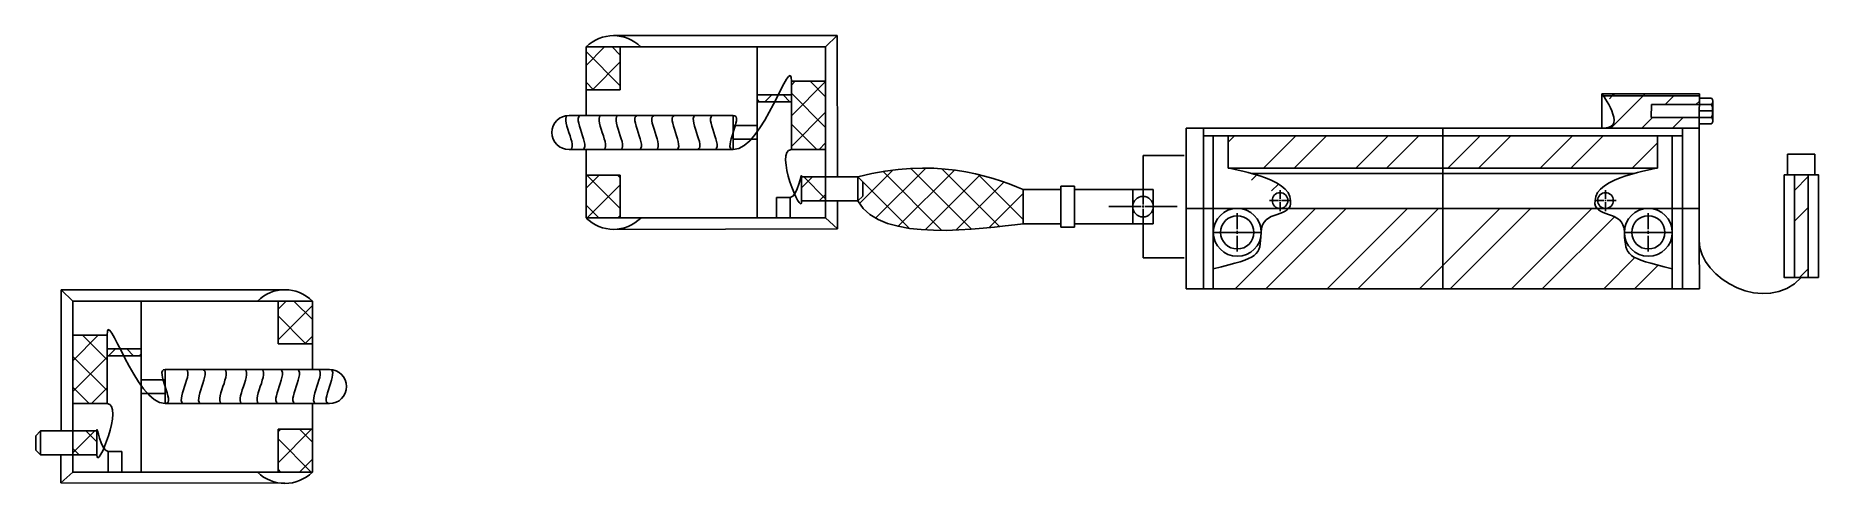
# Model space of a CAD drawing. Header units: millimetres. Extents: x 0 to 1973, y 0 to 1695.
# Drawn here: x 1712 to 1972.5, y 1629.8 to 1695.3 of the extents above; entities outside this region: 2.
import ezdxf

# ---------------------------------------------------------------- set-up
doc = ezdxf.new("R2010")
doc.units = ezdxf.units.MM
doc.linetypes.add('CENTER2', pattern=[28.575, 19.05, -3.175, 3.175, -3.175])

# ---------------------------------------------------------------- blocks, each defined once
blk = doc.blocks.new('*U1')
at = {"color": 0, "linetype": 'CENTER2', "transparency": 16777216}
for p, q in [((0, 0.49), (0, 2.81)), ((-2.81, 0), (-0.49, 0)), ((0.49, 0), (2.81, 0)), ((0, -2.81), (0, -0.49))]:
    blk.add_line(p, q, dxfattribs=at)
at = {"color": 0, "linetype": 'Continuous', "transparency": 16777216}
for p, q in [((-0.24, 0), (0.24, 0)), ((0, -0.24), (0, 0.24))]:
    blk.add_line(p, q, dxfattribs=at)
blk = doc.blocks.new('*U2')
at = {"color": 0, "linetype": 'CENTER2', "transparency": 16777216}
for p, q in [((-1.53, 0), (-0.23, 0)), ((0, 0.23), (0, 1.53)), ((0.23, 0), (1.53, 0)), ((0, -1.53), (0, -0.23))]:
    blk.add_line(p, q, dxfattribs=at)
at = {"color": 0, "linetype": 'Continuous', "transparency": 16777216}
for p, q in [((-0.11, 0), (0.11, 0)), ((0, -0.11), (0, 0.11))]:
    blk.add_line(p, q, dxfattribs=at)
blk = doc.blocks.new('*U3')
at = {"color": 0, "linetype": 'CENTER2', "transparency": 16777216}
for p, q in [((0, 0.49), (0, 2.81)), ((-2.81, 0), (-0.49, 0)), ((0.49, 0), (2.81, 0)), ((0, -2.81), (0, -0.49))]:
    blk.add_line(p, q, dxfattribs=at)
at = {"color": 0, "linetype": 'Continuous', "transparency": 16777216}
for p, q in [((-0.24, 0), (0.24, 0)), ((0, -0.24), (0, 0.24))]:
    blk.add_line(p, q, dxfattribs=at)
blk = doc.blocks.new('*U4')
at = {"color": 0, "linetype": 'CENTER2', "transparency": 16777216}
for p, q in [((-1.53, 0), (-0.23, 0)), ((0, 0.23), (0, 1.53)), ((0.23, 0), (1.53, 0)), ((0, -1.53), (0, -0.23))]:
    blk.add_line(p, q, dxfattribs=at)
at = {"color": 0, "linetype": 'Continuous', "transparency": 16777216}
for p, q in [((-0.11, 0), (0.11, 0)), ((0, -0.11), (0, 0.11))]:
    blk.add_line(p, q, dxfattribs=at)
blk = doc.blocks.new('*U5')
at = {"color": 0, "linetype": 'CENTER2', "transparency": 16777216}
for p, q in [((0, 0.3), (0, 5)), ((-5, 0), (-0.3, 0)), ((0.3, 0), (5, 0)), ((0, -5), (0, -0.3))]:
    blk.add_line(p, q, dxfattribs=at)
at = {"color": 0, "linetype": 'Continuous', "transparency": 16777216}
for p, q in [((-0.15, 0), (0.15, 0)), ((0, -0.15), (0, 0.15))]:
    blk.add_line(p, q, dxfattribs=at)

msp = doc.modelspace()

# ---------------------------------------------------------------- hatches: boundary and pattern name
h = msp.add_hatch()
h.set_pattern_fill('ANSI37', color=256)
h.set_pattern_definition([(45, (-23.5986, 8.1622), (-2.245064, 2.245064), []), (135, (-23.5986, 8.1622), (-2.245064, -2.245064), [])])
h.paths.add_polyline_path([(1822.45, 1683.64), (1822.45, 1678.64), (1827.45, 1678.64), (1827.45, 1688.64), (1822.45, 1688.64)])
h = msp.add_hatch()
h.set_pattern_fill('ANSI32', color=256)
edge = h.paths.add_edge_path()
edge.add_line((1955.15, 1686.79), (1945.15, 1686.79))
edge.add_line((1945.15, 1686.79), (1940.89, 1686.79))
edge.add_spline(control_points=[(1940.89, 1686.79), (1940.89, 1686.79), (1940.98, 1686.67), (1941.12, 1686.48)], knot_values=[0, 0, 0, 0, 1.94479, 1.94479, 1.94479, 1.94479], degree=3, periodic=0)
edge.add_line((1941.12, 1686.48), (1955.14, 1686.48))
edge.add_line((1955.14, 1686.48), (1955.15, 1686.79))
h = msp.add_hatch()
h.set_pattern_fill('ANSI33', color=256)
edge = h.paths.add_edge_path()
edge.add_line((1948.13, 1685.23), (1955.13, 1685.23))
edge.add_line((1955.13, 1685.23), (1955.14, 1686.17))
edge.add_line((1955.14, 1686.17), (1955.14, 1686.48))
edge.add_line((1955.14, 1686.48), (1941.12, 1686.48))
edge.add_spline(control_points=[(1941.12, 1686.48), (1941.87, 1685.38), (1944.14, 1681.79), (1941.23, 1681.79)], knot_values=[1.94479, 1.94479, 1.94479, 1.94479, 12.7717, 12.7717, 12.7717, 12.7717], degree=3, periodic=0)
edge.add_line((1941.23, 1681.79), (1952.65, 1681.79))
edge.add_line((1952.65, 1681.79), (1955.11, 1681.79))
edge.add_line((1955.11, 1681.79), (1955.11, 1682.42))
edge.add_line((1955.11, 1682.42), (1955.11, 1683.35))
edge.add_line((1955.11, 1683.35), (1948.11, 1683.35))
edge.add_line((1948.11, 1683.35), (1948.13, 1685.23))
h = msp.add_hatch()
h.set_pattern_fill('ANSI32', color=256)
h.paths.add_polyline_path([(1971.03, 1674.95), (1970.03, 1674.95), (1969.03, 1674.95), (1969.03, 1659.95), (1971.03, 1659.95)])
edge = h.paths.add_edge_path()
edge.add_line((1917.65, 1680.65), (1886.27, 1680.65))
edge.add_line((1886.27, 1680.65), (1886.27, 1675.92))
edge.add_spline(control_points=[(1886.27, 1675.92), (1886.27, 1675.92), (1895.54, 1674.51), (1895.38, 1671.19)], knot_values=[0, 0, 0, 0, 13.624626, 13.624626, 13.624626, 13.624626], degree=3, periodic=0)
edge.add_line((1886.27, 1675.92), (1917.65, 1675.92))
edge.add_line((1917.65, 1675.92), (1917.65, 1680.65))
h.paths.add_polyline_path([(1949.03, 1680.65), (1917.65, 1680.65), (1917.65, 1675.92), (1949.03, 1675.92)])
edge = h.paths.add_edge_path()
edge.add_line((1917.65, 1670.04), (1895.15, 1670.04))
edge.add_spline(control_points=[(1895.15, 1670.04), (1894.21, 1668.9), (1891.11, 1669.37), (1891.11, 1666.54)], knot_values=[0, 0, 0, 0, 4.99161, 4.99161, 4.99161, 4.99161], degree=3, periodic=0)
edge.add_arc((1887.61, 1666.54), 3.5, -6.757, 0, ccw=False)
edge.add_spline(control_points=[(1891.08, 1666.13), (1890.89, 1662.93), (1890.63, 1662.86), (1884.11, 1661.19)], knot_values=[0.392362, 0.392362, 0.392362, 0.392362, 9.91214, 9.91214, 9.91214, 9.91214], degree=3, periodic=0)
edge.add_line((1884.11, 1661.19), (1884.11, 1658.29))
edge.add_line((1884.11, 1658.29), (1917.65, 1658.29))
edge.add_line((1917.65, 1658.29), (1917.65, 1670.04))
edge = h.paths.add_edge_path()
edge.add_spline(control_points=[(1951.18, 1661.19), (1944.66, 1662.86), (1944.4, 1662.93), (1944.21, 1666.13)], knot_values=[0.392362, 0.392362, 0.392362, 0.392362, 9.91214, 9.91214, 9.91214, 9.91214], degree=3, periodic=0)
edge.add_arc((1947.68, 1666.54), 3.5, 180, 186.757, ccw=False)
edge.add_spline(control_points=[(1944.18, 1666.54), (1944.18, 1669.37), (1941.09, 1668.9), (1940.14, 1670.04)], knot_values=[0, 0, 0, 0, 4.99161, 4.99161, 4.99161, 4.99161], degree=3, periodic=0)
edge.add_line((1940.14, 1670.04), (1917.65, 1670.04))
edge.add_line((1917.65, 1670.04), (1917.65, 1658.29))
edge.add_line((1917.65, 1658.29), (1951.18, 1658.29))
edge.add_line((1951.18, 1658.29), (1951.18, 1661.19))
h = msp.add_hatch()
h.set_pattern_fill('ANSI37', color=256)
edge = h.paths.add_edge_path()
edge.add_spline(control_points=[(1856.34, 1672.8), (1851.24, 1674.94), (1843.12, 1677.56), (1832.17, 1674.64)], knot_values=[0, 0, 0, 0, 24.240028, 24.240028, 24.240028, 24.240028], degree=3, periodic=0)
edge.add_line((1832.17, 1674.64), (1832.88, 1673.93))
edge.add_line((1832.88, 1673.93), (1832.88, 1671.85))
edge.add_line((1832.88, 1671.85), (1832.17, 1671.14))
edge.add_spline(control_points=[(1832.17, 1671.14), (1835.53, 1664.81), (1850.26, 1667.13), (1856.34, 1667.8)], knot_values=[0, 0, 0, 0, 24.400173, 24.400173, 24.400173, 24.400173], degree=3, periodic=0)
edge.add_line((1856.34, 1667.8), (1856.34, 1672.8))
h = msp.add_hatch()
h.set_pattern_fill('ANSI37', color=256)
h.set_pattern_definition([(45, (-53.6058, -28.9776), (-2.245064, 2.245064), []), (135, (-53.6058, -28.9776), (-2.245064, -2.245064), [])])
h.paths.add_polyline_path([(1722.44, 1651.5), (1717.44, 1651.5), (1717.44, 1641.5), (1722.44, 1641.5), (1722.44, 1646.5)])

# ---------------------------------------------------------------- linework, layer by layer
for p, q in [((1827.45, 1693.64), (1792.45, 1693.64)), ((1792.45, 1693.64), (1792.45, 1683.64)), ((1792.45, 1693.64), (1797.45, 1693.64)), ((1796.45, 1695.3), (1829.13, 1695.3)), ((1797.45, 1693.64), (1797.45, 1687.4)), ((1817.45, 1683.64), (1817.45, 1693.64)), ((1817.45, 1693.64), (1817.45, 1683.64)), ((1827.45, 1693.64), (1829.13, 1695.3)), ((1827.45, 1693.64), (1827.45, 1668.64)), ((1829.13, 1695.3), (1829.17, 1674.64)), ((1822.45, 1688.64), (1827.45, 1688.64)), ((1822.45, 1683.64), (1822.45, 1688.64)), ((1797.45, 1687.4), (1792.45, 1687.4)), ((1822.45, 1686.64), (1817.45, 1686.64)), ((1822.45, 1685.64), (1817.45, 1685.64)), ((1945.15, 1686.79), (1940.89, 1686.79)), ((1940.89, 1686.79), (1940.89, 1681.79)), ((1955.14, 1686.48), (1941.12, 1686.48)), ((1955.15, 1686.79), (1945.15, 1686.79)), ((1955.14, 1686.17), (1955.11, 1683.67)), ((1955.15, 1686.79), (1955.14, 1686.17)), ((1956.92, 1686.17), (1955.14, 1686.17)), ((1957.11, 1685.7), (1957.11, 1685.23)), ((1792.45, 1683.64), (1789.95, 1683.64)), ((1813.95, 1683.64), (1792.45, 1683.64)), ((1813.95, 1683.64), (1813.95, 1678.64)), ((1817.45, 1683.64), (1817.45, 1678.64)), ((1822.45, 1678.64), (1822.45, 1683.64)), ((1948.13, 1685.23), (1948.11, 1683.35)), ((1955.11, 1683.35), (1948.11, 1683.35)), ((1955.13, 1685.23), (1948.13, 1685.23)), ((1957.11, 1684.29), (1955.11, 1684.29)), ((1955.11, 1683.67), (1955.11, 1682.42)), ((1956.92, 1683.35), (1955.11, 1683.35)), ((1956.92, 1685.23), (1955.13, 1685.23)), ((1957.11, 1685.23), (1957.11, 1684.29)), ((1957.11, 1684.29), (1957.11, 1683.35)), ((1957.11, 1683.35), (1957.11, 1682.88)), ((1817.45, 1682.14), (1813.95, 1682.14)), ((1817.45, 1681.14), (1817.45, 1682.14)), ((1817.45, 1681.14), (1817.45, 1680.14)), ((1880.15, 1658.29), (1880.15, 1681.79)), ((1880.15, 1681.79), (1880.15, 1658.29)), ((1880.15, 1681.79), (1882.65, 1681.79)), ((1882.65, 1670.04), (1882.65, 1681.79)), ((1882.65, 1681.79), (1917.65, 1681.79)), ((1882.65, 1680.65), (1917.65, 1680.65)), ((1884.11, 1666.54), (1884.11, 1680.65)), ((1886.27, 1680.65), (1886.27, 1675.92)), ((1917.65, 1670.04), (1917.65, 1681.79)), ((1917.65, 1670.04), (1917.65, 1681.79)), ((1917.65, 1670.04), (1917.65, 1681.79)), ((1952.65, 1681.79), (1917.65, 1681.79)), ((1917.65, 1670.04), (1917.65, 1681.79)), ((1952.65, 1680.65), (1917.65, 1680.65)), ((1949.03, 1680.65), (1949.03, 1675.92)), ((1951.18, 1666.54), (1951.18, 1680.65)), ((1955.15, 1681.79), (1952.65, 1681.79)), ((1952.65, 1670.04), (1952.65, 1681.79)), ((1955.11, 1682.42), (1956.92, 1682.42)), ((1955.11, 1682.42), (1955.11, 1665.34)), ((1792.45, 1678.64), (1789.95, 1678.64)), ((1792.45, 1678.64), (1792.45, 1668.64)), ((1813.95, 1678.64), (1792.45, 1678.64)), ((1817.45, 1680.14), (1813.95, 1680.14)), ((1817.45, 1668.64), (1817.45, 1678.64)), ((1827.45, 1678.64), (1822.45, 1678.64)), ((1827.45, 1668.64), (1827.45, 1678.64)), ((1827.45, 1668.64), (1827.45, 1678.64)), ((1873.84, 1677.8), (1879.84, 1677.8)), ((1970.03, 1677.95), (1968.03, 1677.95)), ((1968.03, 1677.95), (1968.03, 1674.95)), ((1970.03, 1677.95), (1972.03, 1677.95)), ((1972.03, 1677.95), (1972.03, 1674.95)), ((1880.15, 1677.54), (1880.15, 1662.54)), ((1917.65, 1675.92), (1886.27, 1675.92)), ((1917.65, 1675.92), (1949.03, 1675.92)), ((1797.45, 1674.89), (1792.45, 1674.89)), ((1797.45, 1668.64), (1797.45, 1674.89)), ((1823.95, 1671.14), (1823.95, 1674.64)), ((1823.95, 1674.64), (1827.45, 1674.64)), ((1827.45, 1674.64), (1829.17, 1674.64)), ((1829.17, 1674.64), (1832.17, 1674.64)), ((1832.17, 1674.64), (1832.88, 1673.93)), ((1832.17, 1674.64), (1832.17, 1671.14)), ((1832.88, 1671.85), (1832.88, 1673.93)), ((1856.34, 1672.8), (1861.84, 1672.8)), ((1856.34, 1672.8), (1856.34, 1667.8)), ((1861.84, 1672.8), (1861.84, 1673.3)), ((1863.84, 1673.3), (1861.84, 1673.3)), ((1861.84, 1672.8), (1861.84, 1667.8)), ((1863.84, 1667.3), (1863.84, 1673.3)), ((1863.84, 1672.8), (1875.34, 1672.8)), ((1872.34, 1670.3), (1872.34, 1672.8)), ((1873.84, 1673.3), (1873.84, 1672.8)), ((1875.34, 1672.8), (1875.34, 1670.3)), ((1917.65, 1675.14), (1889.77, 1675.14)), ((1917.65, 1675.14), (1945.52, 1675.14)), ((1822.27, 1671.64), (1820.27, 1671.64)), ((1820.27, 1671.64), (1820.27, 1668.64)), ((1822.27, 1668.64), (1822.27, 1671.64)), ((1827.45, 1671.14), (1823.95, 1671.14)), ((1827.45, 1668.64), (1827.45, 1671.14)), ((1827.45, 1671.14), (1829.17, 1671.14)), ((1829.17, 1671.14), (1829.18, 1667.06)), ((1829.17, 1671.14), (1832.17, 1671.14)), ((1832.17, 1671.14), (1832.88, 1671.85)), ((1872.34, 1670.3), (1872.34, 1667.8)), ((1875.34, 1670.3), (1875.34, 1667.8)), ((1880.15, 1670.04), (1917.65, 1670.04)), ((1882.65, 1670.04), (1882.65, 1658.29)), ((1917.65, 1670.04), (1917.65, 1658.29)), ((1917.65, 1670.04), (1917.65, 1658.29)), ((1917.65, 1670.04), (1917.65, 1658.29)), ((1955.15, 1670.04), (1917.65, 1670.04)), ((1917.65, 1670.04), (1917.65, 1658.29)), ((1952.65, 1670.04), (1952.65, 1658.29)), ((1827.45, 1668.64), (1792.45, 1668.64)), ((1792.45, 1668.64), (1797.45, 1668.64)), ((1827.45, 1668.64), (1822.27, 1668.64)), ((1827.45, 1668.64), (1829.18, 1667.06)), ((1863.84, 1667.8), (1875.34, 1667.8)), ((1873.84, 1667.8), (1873.84, 1662.8)), ((1829.18, 1667.06), (1796.45, 1666.98)), ((1861.84, 1667.3), (1863.84, 1667.3)), ((1887.61, 1666.54), (1884.11, 1666.54)), ((1884.11, 1666.54), (1884.11, 1658.29)), ((1887.61, 1666.54), (1891.11, 1666.54)), ((1947.68, 1666.54), (1944.18, 1666.54)), ((1947.68, 1666.54), (1951.18, 1666.54)), ((1951.18, 1666.54), (1951.18, 1658.29)), ((1955.11, 1665.34), (1955.15, 1658.29)), ((1715.75, 1658.16), (1715.72, 1637.5)), ((1717.44, 1656.5), (1715.75, 1658.16)), ((1748.44, 1658.16), (1715.75, 1658.16)), ((1880.15, 1658.29), (1917.65, 1658.29)), ((1880.15, 1658.29), (1882.65, 1658.29)), ((1882.65, 1658.29), (1917.65, 1658.29)), ((1917.65, 1658.29), (1917.65, 1658.29)), ((1917.65, 1658.29), (1917.65, 1658.29)), ((1917.65, 1658.29), (1917.65, 1658.29)), ((1955.15, 1658.29), (1917.65, 1658.29)), ((1952.65, 1658.29), (1917.65, 1658.29)), ((1917.65, 1658.29), (1917.65, 1658.29)), ((1955.15, 1658.29), (1952.65, 1658.29)), ((1717.44, 1656.5), (1752.44, 1656.5)), ((1717.44, 1656.5), (1717.44, 1631.5)), ((1727.44, 1646.5), (1727.44, 1656.5)), ((1727.44, 1656.5), (1727.44, 1646.5)), ((1752.44, 1656.5), (1747.44, 1656.5)), ((1747.44, 1656.5), (1747.44, 1650.26)), ((1752.44, 1656.5), (1752.44, 1646.5)), ((1722.44, 1651.5), (1717.44, 1651.5)), ((1722.44, 1646.5), (1722.44, 1651.5)), ((1722.44, 1649.5), (1727.44, 1649.5)), ((1747.44, 1650.26), (1752.44, 1650.26)), ((1722.44, 1648.5), (1727.44, 1648.5)), ((1722.44, 1641.5), (1722.44, 1646.5)), ((1727.44, 1646.5), (1727.44, 1641.5)), ((1730.94, 1646.5), (1730.94, 1641.5)), ((1730.94, 1646.5), (1752.44, 1646.5)), ((1752.44, 1646.5), (1754.94, 1646.5)), ((1727.44, 1644), (1727.44, 1645)), ((1727.44, 1645), (1730.94, 1645)), ((1727.44, 1644), (1727.44, 1643)), ((1717.44, 1631.5), (1717.44, 1641.5)), ((1717.44, 1631.5), (1717.44, 1641.5)), ((1717.44, 1641.5), (1722.44, 1641.5)), ((1727.44, 1643), (1730.94, 1643)), ((1727.44, 1631.5), (1727.44, 1641.5)), ((1730.94, 1641.5), (1752.44, 1641.5)), ((1752.44, 1641.5), (1752.44, 1631.5)), ((1752.44, 1641.5), (1754.94, 1641.5)), ((1712.72, 1637.5), (1712.01, 1636.79)), ((1712.01, 1634.71), (1712.01, 1636.79)), ((1715.72, 1637.5), (1712.72, 1637.5)), ((1712.72, 1637.5), (1712.72, 1634)), ((1717.44, 1637.5), (1715.72, 1637.5)), ((1720.94, 1637.5), (1717.44, 1637.5)), ((1720.94, 1634), (1720.94, 1637.5)), ((1747.44, 1631.5), (1747.44, 1637.75)), ((1747.44, 1637.75), (1752.44, 1637.75)), ((1712.71, 1634), (1712.01, 1634.71)), ((1715.71, 1634), (1712.71, 1634)), ((1717.44, 1634), (1715.71, 1634)), ((1715.71, 1634), (1715.71, 1629.92)), ((1717.44, 1631.5), (1717.44, 1634)), ((1717.44, 1634), (1720.94, 1634)), ((1722.62, 1631.5), (1722.62, 1634.5)), ((1722.62, 1634.5), (1724.62, 1634.5)), ((1724.62, 1634.5), (1724.62, 1631.5)), ((1717.44, 1631.5), (1715.71, 1629.92)), ((1717.44, 1631.5), (1752.44, 1631.5)), ((1717.44, 1631.5), (1722.62, 1631.5)), ((1752.44, 1631.5), (1747.44, 1631.5)), ((1715.71, 1629.92), (1748.44, 1629.85))]:
    msp.add_line(p, q)
at = {"linetype": 'Continuous'}
for p, q in [((1792.45, 1690.95), (1795.14, 1693.64)), ((1797.45, 1692.46), (1796.27, 1693.64)), ((1797.45, 1687.97), (1792.45, 1692.97)), ((1793.39, 1687.4), (1797.45, 1691.46)), ((1793.54, 1687.4), (1792.45, 1688.48)), ((1817.74, 1685.64), (1817.45, 1685.94)), ((1818.57, 1685.64), (1819.57, 1686.64)), ((1822.23, 1685.64), (1821.23, 1686.64)), ((1792.45, 1672.99), (1794.35, 1674.89)), ((1797.45, 1670.01), (1792.57, 1674.89)), ((1792.59, 1668.64), (1797.45, 1673.5)), ((1797.45, 1674.5), (1797.06, 1674.89)), ((1823.95, 1673.05), (1825.53, 1674.64)), ((1827.45, 1671.44), (1824.25, 1674.64)), ((1794.33, 1668.64), (1792.45, 1670.52)), ((1826.52, 1671.14), (1827.45, 1672.06)), ((1797.08, 1668.64), (1797.45, 1669.01)), ((1747.44, 1655.32), (1748.62, 1656.5)), ((1747.44, 1650.83), (1752.44, 1655.83)), ((1751.5, 1650.26), (1747.44, 1654.32)), ((1752.44, 1653.81), (1749.74, 1656.5)), ((1722.66, 1648.5), (1723.66, 1649.5)), ((1726.31, 1648.5), (1725.31, 1649.5)), ((1751.35, 1650.26), (1752.44, 1651.34)), ((1727.15, 1648.5), (1727.44, 1648.8)), ((1717.44, 1634.31), (1720.64, 1637.5)), ((1720.94, 1635.91), (1719.35, 1637.5)), ((1747.44, 1637.36), (1747.82, 1637.75)), ((1747.44, 1632.87), (1752.31, 1637.75)), ((1752.29, 1631.5), (1747.44, 1636.36)), ((1752.44, 1635.85), (1750.54, 1637.75)), ((1718.36, 1634), (1717.44, 1634.92)), ((1747.8, 1631.5), (1747.44, 1631.87)), ((1750.56, 1631.5), (1752.44, 1633.38))]:
    msp.add_line(p, q, dxfattribs=at)
for points in [[(1882.65, 1681.79), (1882.65, 1675.92)], [(1952.65, 1681.79), (1952.65, 1675.92)], [(1873.84, 1673.3), (1873.84, 1677.8)], [(1967.53, 1674.95), (1967.53, 1659.95), (1972.53, 1659.95), (1972.53, 1674.95), (1967.53, 1674.95)], [(1970.03, 1674.95), (1968.03, 1674.95)], [(1970.03, 1674.95), (1969.03, 1674.95), (1969.03, 1659.95)], [(1970.03, 1674.95), (1971.03, 1674.95), (1971.03, 1659.95)], [(1856.34, 1667.8), (1861.84, 1667.8), (1861.84, 1667.3), (1863.84, 1667.3)], [(1873.84, 1662.8), (1879.84, 1662.8)]]:
    msp.add_lwpolyline(points)
for centre, radius in [((1873.84, 1670.3), 1.5), ((1887.61, 1666.54), 3.5), ((1893.86, 1671.19), 1.15), ((1941.43, 1671.19), 1.15), ((1947.68, 1666.54), 3.5), ((1887.61, 1666.54), 2.43), ((1947.68, 1666.54), 2.43)]:
    msp.add_circle(centre, radius)
for centre, radius, start, end in [((1796.45, 1689.64), 5.66, 45, 135), ((1956.44, 1685.7), 0.668, 315.4568, 44.5432), ((1789.95, 1681.14), 2.5, 90, 270), ((1954.49, 1684.29), 2.6, 338.895, 21.105), ((1956.44, 1682.88), 0.668, 0, 44.5432), ((1956.44, 1682.88), 0.668, 315.4568, 0), ((1796.45, 1672.64), 5.66, 225, 315), ((1748.44, 1652.5), 5.66, 45, 135), ((1754.94, 1644), 2.5, 270, 90), ((1748.44, 1635.5), 5.66, 225, 315)]:
    msp.add_arc(centre, radius, start, end)
for points in [[(1822.45, 1688.64), (1822.45, 1693.02), (1818.32, 1678.64), (1813.95, 1678.64)], [(1940.89, 1686.79), (1940.89, 1686.79), (1944.66, 1681.79), (1941.23, 1681.79)], [(1789.95, 1683.64), (1788.28, 1683.64), (1791.61, 1678.64), (1789.95, 1678.64)], [(1791.78, 1683.64), (1790.11, 1683.64), (1793.44, 1678.64), (1791.78, 1678.64)], [(1794.81, 1683.64), (1793.15, 1683.64), (1796.48, 1678.64), (1794.81, 1678.64)], [(1797.3, 1683.64), (1795.63, 1683.64), (1798.96, 1678.64), (1797.3, 1678.64)], [(1800.05, 1683.64), (1798.39, 1683.64), (1801.72, 1678.64), (1800.05, 1678.64)], [(1802.53, 1683.64), (1800.86, 1683.64), (1804.19, 1678.64), (1802.53, 1678.64)], [(1805.5, 1683.64), (1803.84, 1683.64), (1807.17, 1678.64), (1805.5, 1678.64)], [(1808.59, 1683.64), (1806.93, 1683.64), (1810.26, 1678.64), (1808.59, 1678.64)], [(1811.12, 1683.64), (1809.45, 1683.64), (1812.78, 1678.64), (1811.12, 1678.64)], [(1813.95, 1678.64), (1812.28, 1678.64), (1815.61, 1683.64), (1813.95, 1683.64)], [(1823.95, 1671.14), (1823.95, 1668.59), (1819.9, 1678.64), (1822.45, 1678.64)], [(1823.95, 1674.64), (1823.95, 1675.79), (1823.42, 1671.64), (1822.27, 1671.64)], [(1832.17, 1674.64), (1843.12, 1677.56), (1851.24, 1674.94), (1856.34, 1672.8)], [(1895.38, 1671.19), (1895.54, 1674.51), (1886.27, 1675.92), (1886.27, 1675.92)], [(1939.91, 1671.19), (1939.75, 1674.51), (1949.03, 1675.92), (1949.03, 1675.92)], [(1832.17, 1671.14), (1835.53, 1664.81), (1850.26, 1667.13), (1856.34, 1667.8)], [(1891.11, 1666.54), (1891.11, 1670.04), (1895.84, 1668.49), (1895.38, 1671.19)], [(1944.18, 1666.54), (1944.18, 1670.04), (1939.45, 1668.49), (1939.91, 1671.19)], [(1891.11, 1666.54), (1890.9, 1662.93), (1890.9, 1662.93), (1884.11, 1661.19)], [(1944.18, 1666.54), (1944.39, 1662.93), (1944.39, 1662.93), (1951.18, 1661.19)], [(1955.11, 1665.34), (1955.11, 1659.74), (1964.92, 1654.35), (1970.03, 1659.95)], [(1722.44, 1651.5), (1722.44, 1655.88), (1726.57, 1641.5), (1730.94, 1641.5)], [(1730.94, 1641.5), (1732.61, 1641.5), (1729.27, 1646.5), (1730.94, 1646.5)], [(1733.77, 1646.5), (1735.44, 1646.5), (1732.1, 1641.5), (1733.77, 1641.5)], [(1736.3, 1646.5), (1737.96, 1646.5), (1734.63, 1641.5), (1736.3, 1641.5)], [(1739.38, 1646.5), (1741.05, 1646.5), (1737.72, 1641.5), (1739.38, 1641.5)], [(1742.36, 1646.5), (1744.03, 1646.5), (1740.69, 1641.5), (1742.36, 1641.5)], [(1744.83, 1646.5), (1746.5, 1646.5), (1743.17, 1641.5), (1744.83, 1641.5)], [(1747.59, 1646.5), (1749.26, 1646.5), (1745.92, 1641.5), (1747.59, 1641.5)], [(1750.08, 1646.5), (1751.74, 1646.5), (1748.41, 1641.5), (1750.08, 1641.5)], [(1753.11, 1646.5), (1754.78, 1646.5), (1751.44, 1641.5), (1753.11, 1641.5)], [(1754.94, 1646.5), (1756.61, 1646.5), (1753.27, 1641.5), (1754.94, 1641.5)], [(1720.94, 1634), (1720.94, 1631.45), (1724.99, 1641.5), (1722.44, 1641.5)], [(1720.94, 1637.5), (1720.94, 1638.65), (1721.47, 1634.5), (1722.62, 1634.5)], [(0, 0), (0.33, 0), (0.67, 0), (1, 0)], [(0, 0), (0.33, 0), (0.67, 0), (1, 0)]]:
    msp.add_open_spline(points, degree=3)

# ---------------------------------------------------------------- block references
at = {"linetype": 'CENTER2'}
for name, p in [('*U5', (1873.84, 1670.3)), ('*U2', (1893.86, 1671.19)), ('*U4', (1941.43, 1671.19)), ('*U1', (1887.61, 1666.54)), ('*U3', (1947.68, 1666.54))]:
    msp.add_blockref(name, p, dxfattribs=at)

doc.saveas('drawing.dxf')
